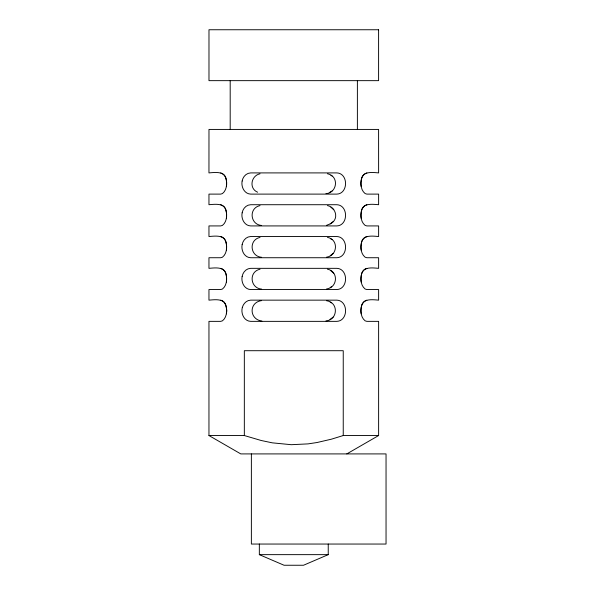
<?xml version="1.0" encoding="UTF-8"?>
<svg xmlns="http://www.w3.org/2000/svg" width="595" height="595" viewBox="0 0 595 595"><rect width="100%" height="100%" fill="white"/><g stroke="black" fill="none" stroke-linecap="round" stroke-linejoin="round"><path stroke-width="0.89" d="M251.373 453.911L251.373 544.046L386.043 544.046L386.043 453.911L240.782 453.911L208.957 435.54L208.957 321.36L220.715 321.36L222.456 320.824C226.479 317.671 227.141 311.921 226.293 307.184C225.401 298.207 215.472 299.597 208.957 300.148L208.957 289.549L220.715 289.549L222.456 289.014C226.479 285.86 227.141 280.111 226.293 275.366C225.401 266.389 215.472 267.787 208.957 268.338L208.957 257.732L220.715 257.732L222.456 257.204C226.479 254.05 227.141 248.293 226.293 243.556C225.401 234.579 215.472 235.977 208.957 236.527L208.957 225.922L220.715 225.922L222.456 225.393C226.479 222.233 227.141 216.483 226.293 211.746C225.401 202.769 215.472 204.167 208.957 204.717L208.957 194.111L220.715 194.111L222.456 193.576C226.479 190.422 227.141 184.673 226.293 179.935C225.401 170.958 215.472 172.357 208.957 172.907L208.979 129.427L378.599 129.427L378.621 172.907C372.106 172.357 362.176 170.958 361.284 179.935C360.436 184.673 361.098 190.422 365.122 193.576L366.862 194.111L378.621 194.111L378.621 204.717C372.106 204.167 362.176 202.769 361.284 211.746C360.436 216.483 361.098 222.233 365.122 225.393L366.862 225.922L378.621 225.922L378.621 236.527C372.106 235.977 362.176 234.579 361.284 243.556C360.436 248.293 361.098 254.05 365.122 257.204L366.862 257.732L378.621 257.732L378.621 268.338C372.106 267.787 362.176 266.389 361.284 275.366C360.436 280.111 361.098 285.86 365.122 289.014L366.862 289.549L378.621 289.549L378.621 300.148C372.106 299.597 362.176 298.207 361.284 307.184C360.436 311.921 361.098 317.671 365.122 320.824L366.862 321.36L378.621 321.36L378.621 435.54L346.796 453.911M226.39 218.41C227.126 213.531 226.316 206.249 220.715 204.717M226.39 250.22C227.126 245.341 226.316 238.067 220.715 236.527M226.39 282.03C227.126 277.151 226.316 269.877 220.715 268.338M226.39 186.599C227.305 181.758 226.219 174.447 220.715 172.907M226.39 313.84L226.829 310.754L226.487 308.27M332.047 222.82C338.949 217.725 335.327 207.082 327.466 205.58M326.558 257.137C337.521 255.887 338.949 239.458 327.466 237.39M325.948 320.906C337.93 320.065 338.838 302.312 326.558 300.75M326.558 225.319L330.173 223.899L333.274 221.518M330.173 255.709L333.274 253.329M326.558 288.947C337.871 287.593 338.607 271.208 327.466 269.208M325.948 193.658C337.499 192.832 339.187 175.964 327.466 173.77M329.95 319.455L333.111 317.128M330.173 223.899L331.422 223.177M330.173 287.519L331.422 286.797M329.95 192.207L332.047 191.002M328.239 544.046L328.239 554.644L303.524 565.25L284.053 565.25L259.338 554.644L259.338 544.046M260.015 173.8C251.053 175.577 248.673 188.57 257.628 192.207M260.015 205.617C248.532 207.982 250.012 224.62 261.622 225.468M260.015 237.427C248.532 239.8 250.012 256.43 261.622 257.285M260.015 269.238C248.532 271.61 250.012 288.24 261.622 289.096M366.862 172.907C361.358 174.447 360.272 181.758 361.187 186.599M366.862 204.717C361.262 206.249 360.451 213.531 361.187 218.41M366.862 236.527C361.262 238.067 360.451 245.341 361.187 250.22M366.862 268.338C361.262 269.877 360.451 277.151 361.187 282.03M366.862 300.148C361.358 301.695 360.272 309.006 361.187 313.84M261.622 300.601C248.688 302.275 249.097 319.418 261.919 321.069M378.621 435.54L343.241 435.54L331.445 439.177L317.023 442.524L308.054 443.885L291.29 444.696L272.324 442.844L261.146 440.486L244.337 435.54L208.957 435.54M259.338 554.644L328.239 554.644M220.715 300.148C224.151 300.78 225.706 304.409 226.316 307.489M330.872 175.339L332.047 176.008M330.872 238.967L332.047 239.636M330.173 302.178L331.422 302.9M330.872 207.157L333.765 209.678M330.872 270.777L333.765 273.306M357.387 80.652L357.387 129.427M343.241 435.54L343.241 350.708L244.337 350.708L244.337 435.54M230.191 80.652L230.191 129.427M242.143 181.021C240.938 186.696 244.307 193.925 250.703 194.111L336.874 194.111C348.447 193.606 348.425 173.398 336.874 172.907L250.703 172.907C246.218 173.019 242.886 176.804 242.143 181.021M242.143 212.832C240.938 218.506 244.307 225.736 250.703 225.922L336.874 225.922C348.447 225.423 348.425 205.208 336.874 204.717L250.703 204.717C246.218 204.829 242.886 208.622 242.143 212.832M242.143 244.642C240.938 250.317 244.307 257.546 250.703 257.732L336.874 257.732C348.447 257.233 348.425 237.018 336.874 236.527L250.703 236.527C246.218 236.646 242.886 240.432 242.143 244.642M242.143 276.459C240.938 282.134 244.307 289.356 250.703 289.549L336.874 289.549C348.447 289.044 348.425 268.836 336.874 268.338L250.703 268.338C246.218 268.457 242.886 272.242 242.143 276.459M242.306 307.555C240.707 313.379 244.017 321.144 250.703 321.36L336.874 321.36C348.447 320.846 348.447 300.668 336.874 300.148L250.703 300.148C246.523 300.244 243.296 303.673 242.306 307.555M378.599 29.75L208.979 29.75L208.979 80.652L378.599 80.652L378.599 29.75"/></g></svg>
